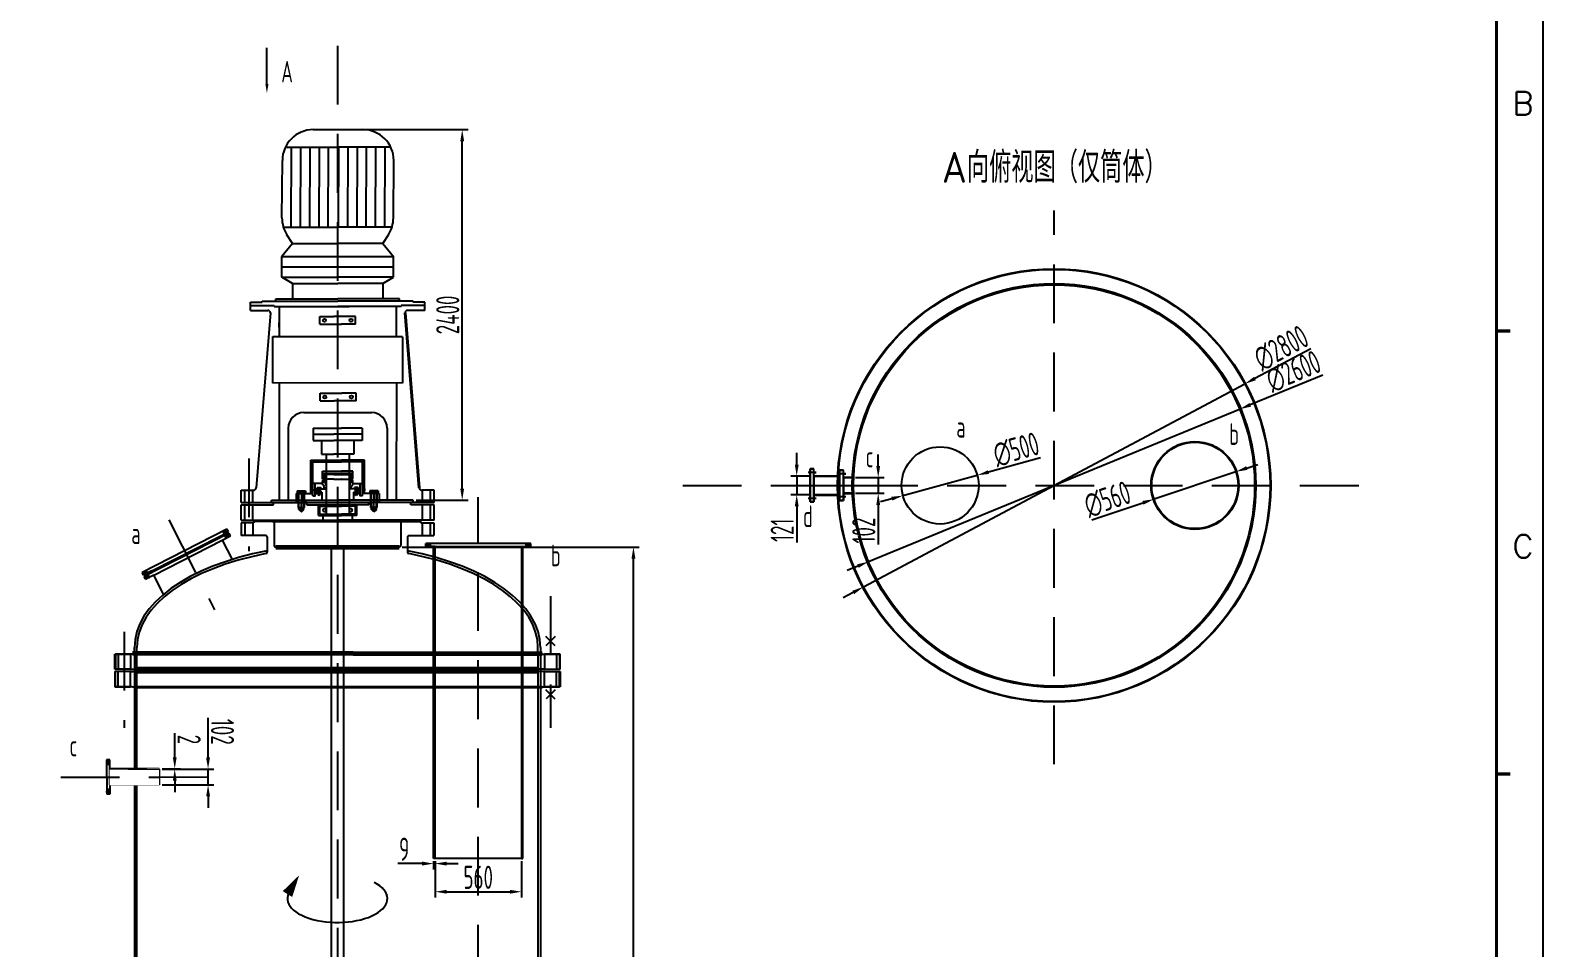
# Model space of a CAD drawing. Header units: millimetres. Extents: x 6802 to 7643, y 2128 to 2722.
# Drawn here: x 7316.4 to 7643.2, y 2387.7 to 2585.9 of the extents above; entities that cross this region are included whole.
import ezdxf

# ---------------------------------------------------------------- set-up
doc = ezdxf.new("R2010")
doc.units = ezdxf.units.MM
doc.set_wipeout_variables(frame=1)
doc.linetypes.add('DASHED', pattern=[19.05, 12.7, -6.35])
for name, color, linetype in [('0-Equipment', 7, 'Continuous'), ('4', 7, 'Continuous'), ('CENTER', 10, 'DASHED'), ('DLI', 5, 'Continuous'), ('INSTRUCTION', 50, 'Continuous'), ('图框内', 7, 'Continuous'), ('轮廓线', 7, 'Continuous')]:
    doc.layers.add(name, color=color, linetype=linetype)
for name, color, linetype, lineweight in [('一般线', 7, 'Continuous', 25), ('图框', 7, 'Continuous', 25), ('文字', 7, 'Continuous', 25), ('粗实线', 7, 'Continuous', 30)]:
    doc.layers.add(name, color=color, linetype=linetype, lineweight=lineweight)
doc.styles.add('5-gbcbig', font='gbenor.shx', dxfattribs={"width": 0.7, "height": 5, "bigfont": 'gbcbig.shx'})
doc.styles.add('5mm', font='geniso.shx', dxfattribs={"height": 5, "bigfont": 'gbcbig.shx'})
doc.styles.add('7-gbcbig', font='gbenor.shx', dxfattribs={"width": 0.7, "height": 7, "bigfont": 'gbcbig.shx'})
doc.styles.add('Romans', font='romans.shx')
doc.dimstyles.new('GBCBIG-1：30', dxfattribs={"dimtxt": 5, "dimasz": 2.5, "dimexe": 1.25, "dimexo": 0.625, "dimtad": 1, "dimdec": 0, "dimlfac": 30, "dimtxsty": '5-gbcbig', "dimcen": 2.5, "dimclrd": 256, "dimclrt": 256, "dimadec": 0, "dimazin": 0, "dimtfac": 1, "dimtdec": 0, "dimtmove": 0, "dimatfit": 3, "dimfxl": 0, "dimlwd": -1, "dimarcsym": 0})

# ---------------------------------------------------------------- blocks, each defined once
blk = doc.blocks.new('*D87')
at = {"layer": 'Defpoints', "color": 0, "transparency": 16777216}
for p in [(7382.77, 2564.4), (7409.73, 2564.4), (7399.15, 2484.38)]:
    blk.add_point(p, dxfattribs=at)
at = {"layer": 'DLI', "color": 0, "linetype": 'Continuous', "lineweight": -2, "transparency": 16777216}
for p, q in [((7383.39, 2564.4), (7410.98, 2564.4)), ((7399.78, 2484.38), (7410.98, 2484.38))]:
    blk.add_line(p, q, dxfattribs=at)
at = {"layer": 'DLI', "linetype": 'Continuous', "transparency": 16777216}
blk.add_line((7409.73, 2486.88), (7409.73, 2561.9), dxfattribs=at)
at = {"layer": 'DLI', "transparency": 16777216}
for points in [[(7409.31, 2561.9), (7410.14, 2561.9), (7409.73, 2564.4)], [(7409.31, 2486.88), (7410.14, 2486.88), (7409.73, 2484.38)]]:
    blk.add_solid(points, dxfattribs=at)
at = {"layer": 'DLI', "transparency": 16777216, "insert": (7406.6, 2524.39), "char_height": 5, "attachment_point": 5, "rotation": 90, "style": '5-gbcbig'}
blk.add_mtext('2400', dxfattribs=at)
blk = doc.blocks.new('*D88')
at = {"layer": 'Defpoints', "color": 0, "transparency": 16777216}
for p in [(7403.86, 2407.01), (7422.52, 2407.01), (7422.52, 2399.81)]:
    blk.add_point(p, dxfattribs=at)
at = {"layer": 'DLI', "color": 0, "linetype": 'Continuous', "lineweight": -2, "transparency": 16777216}
for p, q in [((7403.86, 2406.38), (7403.86, 2398.56)), ((7422.52, 2406.38), (7422.52, 2398.56))]:
    blk.add_line(p, q, dxfattribs=at)
at = {"layer": 'DLI', "linetype": 'Continuous', "transparency": 16777216}
blk.add_line((7406.36, 2399.81), (7420.02, 2399.81), dxfattribs=at)
at = {"layer": 'DLI', "transparency": 16777216}
for points in [[(7406.36, 2400.22), (7406.36, 2399.39), (7403.86, 2399.81)], [(7420.02, 2400.22), (7420.02, 2399.39), (7422.52, 2399.81)]]:
    blk.add_solid(points, dxfattribs=at)
at = {"layer": 'DLI', "transparency": 16777216, "insert": (7413.19, 2402.93), "char_height": 5, "attachment_point": 5, "style": '5-gbcbig'}
blk.add_mtext('560', dxfattribs=at)
blk = doc.blocks.new('*D89')
at = {"layer": 'Defpoints', "color": 0, "transparency": 16777216}
for p in [(7403.56, 2407.01), (7403.86, 2407.01), (7403.86, 2405.89)]:
    blk.add_point(p, dxfattribs=at)
at = {"layer": 'DLI', "linetype": 'Continuous', "transparency": 16777216}
for p, q in [((7401.06, 2405.89), (7395.82, 2405.89)), ((7403.86, 2405.89), (7403.56, 2405.89)), ((7406.36, 2405.89), (7408.86, 2405.89))]:
    blk.add_line(p, q, dxfattribs=at)
at = {"layer": 'DLI', "color": 0, "linetype": 'Continuous', "lineweight": -2, "transparency": 16777216}
for p, q in [((7403.56, 2406.38), (7403.56, 2404.64)), ((7403.86, 2406.38), (7403.86, 2404.64))]:
    blk.add_line(p, q, dxfattribs=at)
at = {"layer": 'DLI', "transparency": 16777216}
for points in [[(7401.06, 2406.31), (7401.06, 2405.47), (7403.56, 2405.89)], [(7406.36, 2406.31), (7406.36, 2405.47), (7403.86, 2405.89)]]:
    blk.add_solid(points, dxfattribs=at)
at = {"layer": 'DLI', "transparency": 16777216, "insert": (7397.19, 2409.01), "char_height": 5, "attachment_point": 5, "style": '5-gbcbig'}
blk.add_mtext('9', dxfattribs=at)
blk = doc.blocks.new('*D70')
at = {"layer": 'Defpoints', "color": 0, "transparency": 16777216}
for p in [(7396.1, 2474.26), (7446.73, 2474.26), (7382.77, 2272.25)]:
    blk.add_point(p, dxfattribs=at)
at = {"layer": 'DLI', "color": 0, "linetype": 'Continuous', "lineweight": -2, "transparency": 16777216}
for p, q in [((7396.73, 2474.26), (7447.98, 2474.26)), ((7383.39, 2272.25), (7447.98, 2272.25))]:
    blk.add_line(p, q, dxfattribs=at)
at = {"layer": 'DLI', "linetype": 'Continuous', "transparency": 16777216}
blk.add_line((7446.73, 2274.75), (7446.73, 2471.76), dxfattribs=at)
at = {"layer": 'DLI', "transparency": 16777216}
for points in [[(7446.31, 2471.76), (7447.15, 2471.76), (7446.73, 2474.26)], [(7446.31, 2274.75), (7447.15, 2274.75), (7446.73, 2272.25)]]:
    blk.add_solid(points, dxfattribs=at)
at = {"layer": 'DLI', "transparency": 16777216, "insert": (7443.6, 2373.26), "char_height": 5, "attachment_point": 5, "rotation": 90, "style": '5-gbcbig'}
blk.add_mtext('6060', dxfattribs=at)
blk = doc.blocks.new('*D71')
at = {"layer": 'Defpoints', "color": 0, "transparency": 16777216}
for p in [(7344.23, 2426.29), (7344.24, 2422.89), (7354.82, 2422.9)]:
    blk.add_point(p, dxfattribs=at)
at = {"layer": 'DLI', "linetype": 'Continuous', "transparency": 16777216}
for p, q in [((7354.81, 2428.8), (7354.8, 2437.4)), ((7354.82, 2422.9), (7354.81, 2426.3)), ((7354.82, 2420.4), (7354.82, 2417.9))]:
    blk.add_line(p, q, dxfattribs=at)
at = {"layer": 'DLI', "color": 0, "linetype": 'Continuous', "lineweight": -2, "transparency": 16777216}
for p, q in [((7344.86, 2426.29), (7356.06, 2426.31)), ((7344.86, 2422.89), (7356.07, 2422.91))]:
    blk.add_line(p, q, dxfattribs=at)
at = {"layer": 'DLI', "transparency": 16777216}
for points in [[(7355.23, 2428.81), (7354.39, 2428.8), (7354.81, 2426.3)], [(7355.24, 2420.41), (7354.4, 2420.4), (7354.82, 2422.9)]]:
    blk.add_solid(points, dxfattribs=at)
at = {"layer": 'DLI', "transparency": 16777216, "insert": (7357.93, 2434.35), "char_height": 5, "attachment_point": 5, "rotation": 270.072, "style": '5-gbcbig'}
blk.add_mtext('102', dxfattribs=at)
blk = doc.blocks.new('*D72')
at = {"layer": 'Defpoints', "color": 0, "transparency": 16777216}
for p in [(7344.23, 2426.36), (7344.23, 2426.29), (7347.61, 2426.3)]:
    blk.add_point(p, dxfattribs=at)
at = {"layer": 'DLI', "linetype": 'Continuous', "transparency": 16777216}
for p, q in [((7347.61, 2428.86), (7347.6, 2434.03)), ((7347.61, 2426.3), (7347.61, 2426.36)), ((7347.62, 2423.8), (7347.62, 2421.3))]:
    blk.add_line(p, q, dxfattribs=at)
at = {"layer": 'DLI', "color": 0, "linetype": 'Continuous', "lineweight": -2, "transparency": 16777216}
for p, q in [((7344.86, 2426.36), (7348.86, 2426.36)), ((7344.86, 2426.29), (7348.86, 2426.3))]:
    blk.add_line(p, q, dxfattribs=at)
at = {"layer": 'DLI', "transparency": 16777216}
for points in [[(7348.03, 2428.86), (7347.19, 2428.86), (7347.61, 2426.36)], [(7348.03, 2423.8), (7347.2, 2423.8), (7347.61, 2426.3)]]:
    blk.add_solid(points, dxfattribs=at)
at = {"layer": 'DLI', "transparency": 16777216, "insert": (7350.73, 2432.7), "char_height": 5, "attachment_point": 5, "rotation": 270.072, "style": '5-gbcbig'}
blk.add_mtext('2', dxfattribs=at)
blk = doc.blocks.new('*D75')
at = {"layer": 'Defpoints', "color": 0, "transparency": 16777216}
for p in [(7576.91, 2490.52), (7559.21, 2484.6)]:
    blk.add_point(p, dxfattribs=at)
at = {"layer": 'DLI', "linetype": 'Continuous', "transparency": 16777216}
for p, q in [((7576.91, 2490.52), (7559.21, 2484.6)), ((7579.28, 2491.31), (7581.65, 2492.1)), ((7545.81, 2480.13), (7556.83, 2483.81))]:
    blk.add_line(p, q, dxfattribs=at)
at = {"layer": 'DLI', "transparency": 16777216}
for points in [[(7579.15, 2491.71), (7579.41, 2490.92), (7576.91, 2490.52)], [(7556.7, 2484.21), (7556.97, 2483.42), (7559.21, 2484.6)]]:
    blk.add_solid(points, dxfattribs=at)
at = {"layer": 'DLI', "transparency": 16777216, "insert": (7549.14, 2484.54), "char_height": 5, "attachment_point": 5, "rotation": 18.475, "style": '5-gbcbig'}
blk.add_mtext('∅560', dxfattribs=at)
blk = doc.blocks.new('*D76')
at = {"layer": 'Defpoints', "color": 0, "transparency": 16777216}
for p in [(7521.03, 2489.77), (7504.96, 2485.36)]:
    blk.add_point(p, dxfattribs=at)
at = {"layer": 'DLI', "linetype": 'Continuous', "transparency": 16777216}
for p, q in [((7534.66, 2493.51), (7523.44, 2490.43)), ((7504.96, 2485.36), (7521.03, 2489.77)), ((7502.55, 2484.69), (7500.14, 2484.03))]:
    blk.add_line(p, q, dxfattribs=at)
at = {"layer": 'DLI', "transparency": 16777216}
for points in [[(7523.33, 2490.83), (7523.55, 2490.03), (7521.03, 2489.77)], [(7502.44, 2485.1), (7502.66, 2484.29), (7504.96, 2485.36)]]:
    blk.add_solid(points, dxfattribs=at)
at = {"layer": 'DLI', "transparency": 16777216, "insert": (7529.43, 2495.31), "char_height": 5, "attachment_point": 5, "rotation": 15.3478, "style": '5-gbcbig'}
blk.add_mtext('∅500', dxfattribs=at)
blk = doc.blocks.new('*D77')
at = {"layer": 'Defpoints', "color": 0, "transparency": 16777216}
for p in [(7577.71, 2504.02), (7497.54, 2471.1)]:
    blk.add_point(p, dxfattribs=at)
at = {"layer": 'DLI', "linetype": 'Continuous', "transparency": 16777216}
for p, q in [((7595.7, 2511.41), (7580.02, 2504.97)), ((7497.54, 2471.1), (7577.71, 2504.02)), ((7495.23, 2470.15), (7492.92, 2469.2))]:
    blk.add_line(p, q, dxfattribs=at)
at = {"layer": 'DLI', "transparency": 16777216}
for points in [[(7579.86, 2505.36), (7580.18, 2504.59), (7577.71, 2504.02)], [(7495.07, 2470.53), (7495.39, 2469.76), (7497.54, 2471.1)]]:
    blk.add_solid(points, dxfattribs=at)
at = {"layer": 'DLI', "transparency": 16777216, "insert": (7589.34, 2512.18), "char_height": 5, "attachment_point": 5, "rotation": 22.3295, "style": '5-gbcbig'}
blk.add_mtext('∅2600', dxfattribs=at)
blk = doc.blocks.new('*D78')
at = {"layer": 'Defpoints', "color": 0, "transparency": 16777216}
for p in [(7578.82, 2509.49), (7496.43, 2465.64)]:
    blk.add_point(p, dxfattribs=at)
at = {"layer": 'DLI', "linetype": 'Continuous', "transparency": 16777216}
for p, q in [((7593.09, 2517.08), (7581.03, 2510.66)), ((7496.43, 2465.64), (7578.82, 2509.49)), ((7494.22, 2464.46), (7492.02, 2463.29))]:
    blk.add_line(p, q, dxfattribs=at)
at = {"layer": 'DLI', "transparency": 16777216}
for points in [[(7580.83, 2511.03), (7581.22, 2510.29), (7578.82, 2509.49)], [(7494.03, 2464.83), (7494.42, 2464.09), (7496.43, 2465.64)]]:
    blk.add_solid(points, dxfattribs=at)
at = {"layer": 'DLI', "transparency": 16777216, "insert": (7586.69, 2517.22), "char_height": 5, "attachment_point": 5, "rotation": 28.0237, "style": '5-gbcbig'}
blk.add_mtext('∅2800', dxfattribs=at)
blk = doc.blocks.new('*D79')
at = {"layer": 'Defpoints', "color": 0, "transparency": 16777216}
for p in [(7494.06, 2489.25), (7494.06, 2485.86), (7499.62, 2485.86)]:
    blk.add_point(p, dxfattribs=at)
at = {"layer": 'DLI', "linetype": 'Continuous', "transparency": 16777216}
for p, q in [((7499.62, 2491.75), (7499.62, 2494.25)), ((7499.62, 2489.25), (7499.62, 2485.86)), ((7499.62, 2483.36), (7499.62, 2474.77))]:
    blk.add_line(p, q, dxfattribs=at)
at = {"layer": 'DLI', "color": 0, "linetype": 'Continuous', "lineweight": -2, "transparency": 16777216}
for p, q in [((7494.68, 2489.25), (7500.87, 2489.25)), ((7494.68, 2485.86), (7500.87, 2485.86))]:
    blk.add_line(p, q, dxfattribs=at)
at = {"layer": 'DLI', "transparency": 16777216}
for points in [[(7499.2, 2491.75), (7500.03, 2491.75), (7499.62, 2489.25)], [(7499.2, 2483.36), (7500.03, 2483.36), (7499.62, 2485.86)]]:
    blk.add_solid(points, dxfattribs=at)
at = {"layer": 'DLI', "transparency": 16777216, "insert": (7496.49, 2477.82), "char_height": 5, "attachment_point": 5, "rotation": 90, "style": '5-gbcbig'}
blk.add_mtext('102', dxfattribs=at)
blk = doc.blocks.new('*D80')
at = {"layer": 'Defpoints', "color": 0, "transparency": 16777216}
for p in [(7485.72, 2489.58), (7482.01, 2485.55), (7485.72, 2485.55)]:
    blk.add_point(p, dxfattribs=at)
at = {"layer": 'DLI', "linetype": 'Continuous', "transparency": 16777216}
for p, q in [((7482.01, 2492.08), (7482.01, 2494.58)), ((7482.01, 2489.58), (7482.01, 2485.55)), ((7482.01, 2483.05), (7482.01, 2475.22))]:
    blk.add_line(p, q, dxfattribs=at)
at = {"layer": 'DLI', "color": 0, "linetype": 'Continuous', "lineweight": -2, "transparency": 16777216}
for p, q in [((7485.09, 2489.58), (7480.76, 2489.58)), ((7485.09, 2485.55), (7480.76, 2485.55))]:
    blk.add_line(p, q, dxfattribs=at)
at = {"layer": 'DLI', "transparency": 16777216}
for points in [[(7481.59, 2492.08), (7482.43, 2492.08), (7482.01, 2489.58)], [(7481.59, 2483.05), (7482.43, 2483.05), (7482.01, 2485.55)]]:
    blk.add_solid(points, dxfattribs=at)
at = {"layer": 'DLI', "transparency": 16777216, "insert": (7478.88, 2477.88), "char_height": 5, "attachment_point": 5, "rotation": 90, "style": '5-gbcbig'}
blk.add_mtext('121', dxfattribs=at)

msp = doc.modelspace()

# ---------------------------------------------------------------- linework, layer by layer
at = {"linetype": 'Continuous'}
for p, q in [((7485.716, 2489.58), (7485.716, 2491.143)), ((7492.1, 2489.259), (7492.1, 2490.822))]:
    msp.add_line(p, q, dxfattribs=at)
for p, q in [((7485.716, 2489.58), (7485.716, 2489.647)), ((7485.716, 2489.647), (7490.867, 2489.647)), ((7492.1, 2489.259), (7492.1, 2489.326)), ((7492.1, 2489.326), (7494.06, 2489.326)), ((7485.716, 2485.55), (7485.716, 2485.484)), ((7485.716, 2485.484), (7490.865, 2485.484)), ((7492.1, 2485.863), (7492.1, 2485.796)), ((7492.1, 2485.796), (7494.057, 2485.796)), ((7381.435, 2474.241), (7381.435, 2290.585)), ((7384.101, 2474.241), (7384.101, 2290.585)), ((7403.558, 2407.007), (7403.558, 2474.375)), ((7422.524, 2474.375), (7422.591, 2474.375)), ((7422.824, 2407.007), (7422.824, 2474.375)), ((7338.901, 2451.251), (7338.901, 2452.585)), ((7338.901, 2451.251), (7338.901, 2293.918)), ((7339.435, 2451.251), (7339.168, 2451.251)), ((7339.435, 2293.918), (7339.435, 2452.585)), ((7426.101, 2451.251), (7426.101, 2452.585)), ((7426.101, 2451.251), (7426.101, 2295.251)), ((7426.101, 2451.251), (7426.635, 2451.251)), ((7426.635, 2452.585), (7426.635, 2451.251)), ((7426.635, 2451.251), (7426.635, 2295.251)), ((7403.858, 2407.007), (7403.558, 2407.007)), ((7422.524, 2407.007), (7422.824, 2407.007))]:
    msp.add_line(p, q)
for centre, radius in [((7537.624, 2487.561), 46.8), ((7537.624, 2487.561), 46.667), ((7537.624, 2487.561), 43.6), ((7537.624, 2487.561), 43.333), ((7568.057, 2487.561), 9.483), ((7568.057, 2487.561), 9.333), ((7512.996, 2487.561), 8.333)]:
    msp.add_circle(centre, radius)
for centre, start, end in [((7367.267, 2473.157), 280.79397, 360), ((7398.269, 2473.157), 180, 259.20603)]:
    msp.add_arc(centre, 0.333, start, end)
for major_axis, ratio, start_param, end_param in [((-43.867, 0), 0.506079, 5.065452, 6.2831853), ((-43.333, 0), 0.5, 5.0766736, 6.2831853), ((-43.867, 0), 0.506079, 3.1415927, 4.3593259), ((-43.333, 0), 0.5, 3.1415927, 4.3481044)]:
    msp.add_ellipse((7382.768, 2452.585), major_axis=major_axis, ratio=ratio, start_param=start_param, end_param=end_param)
at = {"layer": '0-Equipment'}
for p, q in [((7377.53, 2564.396), (7388.264, 2564.396)), ((7371.539, 2560.652), (7382.897, 2560.652)), ((7372.793, 2560.652), (7372.716, 2543.351)), ((7374.793, 2560.652), (7374.716, 2543.351)), ((7376.793, 2560.652), (7376.716, 2543.351)), ((7378.793, 2560.652), (7378.716, 2543.351)), ((7380.793, 2560.652), (7380.716, 2543.351)), ((7394.256, 2560.652), (7382.897, 2560.652)), ((7383.001, 2560.652), (7382.924, 2543.351)), ((7385.001, 2560.652), (7384.924, 2543.351)), ((7387.001, 2560.652), (7386.924, 2543.351)), ((7389.001, 2560.652), (7388.924, 2543.351)), ((7391.001, 2560.652), (7390.924, 2543.351)), ((7393.001, 2560.652), (7392.924, 2543.351)), ((7370.787, 2545.32), (7370.864, 2557.729)), ((7394.854, 2545.32), (7394.931, 2557.729)), ((7373.065, 2539.831), (7370.787, 2536.996)), ((7373.065, 2539.831), (7371.857, 2541.698)), ((7373.065, 2539.831), (7382.82, 2539.831)), ((7373.065, 2539.831), (7382.82, 2539.831)), ((7392.576, 2539.831), (7382.82, 2539.831)), ((7392.576, 2539.831), (7382.82, 2539.831)), ((7392.576, 2539.831), (7393.784, 2541.698)), ((7392.576, 2539.831), (7394.854, 2536.996)), ((7370.787, 2536.996), (7394.854, 2536.996)), ((7370.787, 2534.757), (7394.854, 2534.757)), ((7370.787, 2532.517), (7382.82, 2532.517)), ((7373.065, 2531.183), (7370.787, 2532.517)), ((7373.065, 2531.183), (7382.82, 2531.183)), ((7373.065, 2531.183), (7373.065, 2527.85)), ((7394.854, 2532.517), (7382.82, 2532.517)), ((7392.576, 2531.183), (7382.82, 2531.183)), ((7392.576, 2531.183), (7394.854, 2532.517)), ((7392.576, 2531.183), (7392.576, 2527.85)), ((7363.987, 2527.117), (7366.487, 2527.117)), ((7363.987, 2525.363), (7363.987, 2527.117)), ((7363.987, 2526.45), (7369.075, 2526.45)), ((7366.487, 2527.117), (7366.487, 2527.383)), ((7366.487, 2527.383), (7382.82, 2527.383)), ((7369.075, 2526.183), (7369.075, 2526.45)), ((7369.487, 2527.383), (7369.487, 2527.85)), ((7369.487, 2527.85), (7382.82, 2527.85)), ((7396.154, 2527.85), (7382.82, 2527.85)), ((7399.154, 2527.383), (7382.82, 2527.383)), ((7396.154, 2527.383), (7396.154, 2527.85)), ((7401.654, 2526.45), (7396.566, 2526.45)), ((7396.566, 2526.183), (7396.566, 2526.45)), ((7399.154, 2527.117), (7399.154, 2527.383)), ((7401.654, 2527.117), (7399.154, 2527.117)), ((7401.654, 2525.363), (7401.654, 2527.117)), ((7363.987, 2525.363), (7367.738, 2525.363)), ((7368.271, 2524.815), (7365.199, 2487.007)), ((7369.075, 2526.183), (7382.82, 2526.183)), ((7370.154, 2523.724), (7370.131, 2521.724)), ((7370.154, 2526.183), (7370.155, 2519.725)), ((7378.958, 2522.391), (7378.958, 2524.058)), ((7378.958, 2524.058), (7381.958, 2524.058)), ((7380.32, 2526.183), (7385.32, 2526.183)), ((7381.958, 2524.058), (7381.987, 2524.058)), ((7383.654, 2524.058), (7381.987, 2524.058)), ((7396.566, 2526.183), (7382.82, 2526.183)), ((7383.682, 2524.058), (7383.654, 2524.058)), ((7386.682, 2524.058), (7383.682, 2524.058)), ((7386.682, 2522.391), (7386.682, 2524.058)), ((7395.487, 2526.183), (7395.489, 2519.731)), ((7401.654, 2525.363), (7397.902, 2525.363)), ((7378.958, 2522.391), (7381.958, 2522.391)), ((7381.958, 2522.391), (7381.987, 2522.391)), ((7381.987, 2522.391), (7383.654, 2522.391)), ((7383.682, 2522.391), (7383.654, 2522.391)), ((7386.682, 2522.391), (7383.682, 2522.391)), ((7368.798, 2519.724), (7396.819, 2519.732)), ((7368.82, 2509.656), (7368.82, 2519.724)), ((7396.819, 2519.677), (7396.847, 2509.677)), ((7396.846, 2509.732), (7368.82, 2509.656)), ((7370.164, 2509.659), (7370.154, 2484.383)), ((7379.045, 2507.508), (7382.045, 2507.508)), ((7379.045, 2505.841), (7379.045, 2507.508)), ((7382.053, 2507.508), (7382.045, 2507.508)), ((7382.053, 2507.508), (7382.082, 2507.508)), ((7382.082, 2507.508), (7383.749, 2507.508)), ((7383.777, 2507.508), (7383.749, 2507.508)), ((7383.777, 2507.508), (7383.785, 2507.508)), ((7386.785, 2507.508), (7383.785, 2507.508)), ((7386.785, 2505.841), (7386.785, 2507.508)), ((7395.499, 2509.728), (7395.487, 2484.383)), ((7379.045, 2505.841), (7382.045, 2505.841)), ((7382.053, 2505.841), (7382.045, 2505.841)), ((7382.053, 2505.841), (7382.082, 2505.841)), ((7383.749, 2505.841), (7382.082, 2505.841)), ((7383.777, 2505.841), (7383.749, 2505.841)), ((7383.777, 2505.841), (7383.785, 2505.841)), ((7386.785, 2505.841), (7383.785, 2505.841)), ((7375.487, 2503.283), (7390.154, 2503.283)), ((7372.154, 2499.95), (7372.154, 2484.383)), ((7377.495, 2499.95), (7381.958, 2499.95)), ((7377.495, 2499.95), (7377.495, 2497.283)), ((7377.495, 2498.617), (7381.958, 2498.617)), ((7377.495, 2497.283), (7381.958, 2497.283)), ((7379.355, 2497.283), (7379.355, 2494.313)), ((7381.958, 2499.95), (7381.987, 2499.95)), ((7383.682, 2498.617), (7381.958, 2498.617)), ((7381.958, 2497.283), (7381.987, 2497.283)), ((7381.987, 2499.95), (7383.654, 2499.95)), ((7383.654, 2497.283), (7381.987, 2497.283)), ((7383.682, 2499.95), (7383.654, 2499.95)), ((7383.682, 2497.283), (7383.654, 2497.283)), ((7388.146, 2499.95), (7383.682, 2499.95)), ((7388.146, 2498.617), (7383.682, 2498.617)), ((7388.146, 2497.283), (7383.682, 2497.283)), ((7386.286, 2497.283), (7386.286, 2494.313)), ((7388.146, 2499.95), (7388.146, 2497.283)), ((7393.487, 2499.95), (7393.487, 2484.383)), ((7379.355, 2494.313), (7381.987, 2494.313)), ((7380.32, 2494.313), (7380.32, 2481.05)), ((7383.654, 2494.313), (7381.987, 2494.313)), ((7386.286, 2494.313), (7383.654, 2494.313)), ((7385.32, 2494.313), (7385.32, 2481.05)), ((7376.853, 2491.05), (7377.546, 2491.05)), ((7377.022, 2485.85), (7377.022, 2493.05)), ((7377.022, 2493.05), (7381.987, 2493.05)), ((7377.022, 2492.65), (7381.987, 2492.65)), ((7377.022, 2491.517), (7377.422, 2491.517)), ((7377.022, 2491.383), (7377.422, 2491.383)), ((7377.022, 2490.717), (7377.422, 2490.717)), ((7377.022, 2490.583), (7377.422, 2490.583)), ((7377.422, 2485.329), (7377.422, 2492.65)), ((7379.518, 2488.911), (7379.518, 2490.618)), ((7379.518, 2490.618), (7381.958, 2490.618)), ((7380.32, 2490.618), (7380.32, 2488.911)), ((7381.958, 2492.942), (7381.987, 2492.942)), ((7381.958, 2492.782), (7381.987, 2492.782)), ((7381.958, 2490.618), (7381.987, 2490.618)), ((7381.987, 2493.05), (7383.654, 2493.05)), ((7381.987, 2492.942), (7383.654, 2492.942)), ((7381.987, 2492.782), (7383.654, 2492.782)), ((7381.987, 2492.65), (7383.654, 2492.65)), ((7381.987, 2490.618), (7383.654, 2490.618)), ((7388.619, 2493.05), (7383.654, 2493.05)), ((7383.682, 2492.942), (7383.654, 2492.942)), ((7383.682, 2492.782), (7383.654, 2492.782)), ((7388.619, 2492.65), (7383.654, 2492.65)), ((7383.682, 2490.618), (7383.654, 2490.618)), ((7386.123, 2490.618), (7383.682, 2490.618)), ((7385.32, 2490.618), (7385.32, 2488.911)), ((7386.123, 2488.911), (7386.123, 2490.618)), ((7388.788, 2491.05), (7388.094, 2491.05)), ((7388.219, 2485.329), (7388.219, 2492.65)), ((7388.619, 2491.517), (7388.219, 2491.517)), ((7388.619, 2491.383), (7388.219, 2491.383)), ((7388.619, 2490.717), (7388.219, 2490.717)), ((7388.619, 2490.583), (7388.219, 2490.583)), ((7388.619, 2485.85), (7388.619, 2493.05)), ((7379.518, 2487.954), (7377.972, 2487.954)), ((7378.382, 2487.138), (7379.161, 2487.138)), ((7378.382, 2487.138), (7378.382, 2486.871)), ((7378.592, 2486.871), (7378.592, 2487.138)), ((7378.952, 2486.871), (7378.952, 2487.138)), ((7379.161, 2487.138), (7379.161, 2486.871)), ((7379.679, 2488.911), (7379.518, 2488.911)), ((7379.518, 2487.954), (7379.518, 2488.25)), ((7379.518, 2488.25), (7380.16, 2488.25)), ((7379.518, 2487.764), (7379.518, 2487.954)), ((7379.885, 2487.316), (7379.518, 2487.764)), ((7379.679, 2489.733), (7379.679, 2488.911)), ((7380.124, 2489.733), (7379.679, 2489.733)), ((7380.102, 2489.628), (7379.702, 2489.428)), ((7379.702, 2489.428), (7380.102, 2489.228)), ((7380.102, 2489.228), (7379.702, 2489.028)), ((7379.702, 2489.028), (7380.102, 2488.828)), ((7380.102, 2488.828), (7379.702, 2488.628)), ((7379.702, 2488.628), (7379.902, 2488.551)), ((7379.799, 2489.893), (7379.799, 2489.733)), ((7379.885, 2487.018), (7379.885, 2487.316)), ((7379.902, 2489.733), (7379.902, 2488.376)), ((7379.902, 2489.733), (7380.102, 2489.628)), ((7380.004, 2489.893), (7380.004, 2489.733)), ((7380.124, 2488.911), (7380.124, 2489.733)), ((7381.958, 2488.911), (7380.124, 2488.911)), ((7380.16, 2488.25), (7380.16, 2487.524)), ((7380.16, 2487.524), (7380.32, 2487.524)), ((7381.958, 2490.172), (7381.987, 2490.172)), ((7381.958, 2489.893), (7381.987, 2489.893)), ((7381.958, 2488.911), (7381.987, 2488.911)), ((7381.987, 2490.172), (7383.654, 2490.172)), ((7381.987, 2489.893), (7383.654, 2489.893)), ((7381.987, 2488.911), (7383.654, 2488.911)), ((7383.682, 2490.172), (7383.654, 2490.172)), ((7383.682, 2489.893), (7383.654, 2489.893)), ((7383.682, 2488.911), (7383.654, 2488.911)), ((7383.682, 2488.911), (7385.516, 2488.911)), ((7385.48, 2487.524), (7385.32, 2487.524)), ((7386.123, 2488.25), (7385.48, 2488.25)), ((7385.48, 2488.25), (7385.48, 2487.524)), ((7385.516, 2488.911), (7385.516, 2489.733)), ((7385.516, 2489.733), (7385.961, 2489.733)), ((7385.739, 2489.733), (7385.539, 2489.628)), ((7385.539, 2489.628), (7385.939, 2489.428)), ((7385.939, 2489.428), (7385.539, 2489.228)), ((7385.539, 2489.228), (7385.939, 2489.028)), ((7385.939, 2489.028), (7385.539, 2488.828)), ((7385.539, 2488.828), (7385.939, 2488.628)), ((7385.636, 2489.893), (7385.636, 2489.733)), ((7385.739, 2489.733), (7385.739, 2488.376)), ((7385.939, 2488.628), (7385.739, 2488.551)), ((7385.756, 2487.316), (7386.123, 2487.764)), ((7385.756, 2487.018), (7385.756, 2487.316)), ((7385.841, 2489.893), (7385.841, 2489.733)), ((7385.961, 2489.733), (7385.961, 2488.911)), ((7385.961, 2488.911), (7386.123, 2488.911)), ((7386.123, 2487.954), (7386.123, 2488.25)), ((7386.123, 2487.764), (7386.123, 2487.954)), ((7386.123, 2487.954), (7387.668, 2487.954)), ((7387.258, 2487.138), (7386.479, 2487.138)), ((7386.479, 2487.138), (7386.479, 2486.871)), ((7386.688, 2486.871), (7386.688, 2487.138)), ((7387.049, 2486.871), (7387.049, 2487.138)), ((7387.258, 2487.138), (7387.258, 2486.871)), ((7361.987, 2483.85), (7361.987, 2486.517)), ((7361.987, 2486.517), (7364.668, 2486.517)), ((7361.987, 2483.85), (7382.82, 2483.85)), ((7362.787, 2483.85), (7362.787, 2486.517)), ((7364.52, 2483.85), (7364.52, 2486.517)), ((7368.487, 2484.383), (7382.82, 2484.383)), ((7368.487, 2483.85), (7368.487, 2484.383)), ((7368.987, 2483.85), (7376.954, 2483.85)), ((7368.987, 2483.383), (7368.987, 2483.85)), ((7373.82, 2485.85), (7373.82, 2483.85)), ((7373.82, 2485.85), (7377.422, 2485.85)), ((7373.82, 2483.85), (7374.32, 2483.85)), ((7374.091, 2486.383), (7375.883, 2486.383)), ((7374.091, 2486.383), (7374.091, 2486.05)), ((7374.091, 2486.05), (7375.883, 2486.05)), ((7374.32, 2482.762), (7374.32, 2486.05)), ((7374.454, 2482.352), (7374.454, 2486.05)), ((7374.508, 2486.383), (7374.508, 2486.05)), ((7374.987, 2486.05), (7374.987, 2483.85)), ((7374.987, 2481.877), (7374.987, 2483.85)), ((7375.466, 2486.383), (7375.466, 2486.05)), ((7375.52, 2482.352), (7375.52, 2486.05)), ((7375.654, 2482.762), (7375.654, 2486.05)), ((7376.12, 2483.85), (7375.654, 2483.85)), ((7375.883, 2486.383), (7375.883, 2486.05)), ((7376.12, 2483.383), (7376.12, 2483.85)), ((7376.12, 2483.85), (7381.987, 2483.85)), ((7376.812, 2486.612), (7377.704, 2486.612)), ((7377.022, 2487.079), (7377.422, 2487.079)), ((7377.022, 2486.945), (7377.422, 2486.945)), ((7377.022, 2486.279), (7377.422, 2486.279)), ((7377.022, 2486.145), (7377.422, 2486.145)), ((7377.972, 2485.85), (7379.382, 2485.85)), ((7378.16, 2486.104), (7378.159, 2486.801)), ((7378.159, 2486.801), (7380.088, 2486.801)), ((7379.383, 2486.104), (7378.16, 2486.104)), ((7378.382, 2486.871), (7379.161, 2486.871)), ((7378.505, 2486.871), (7378.505, 2485.623)), ((7378.505, 2485.623), (7379.039, 2485.623)), ((7378.505, 2485.623), (7378.772, 2485.391)), ((7378.772, 2486.871), (7378.772, 2485.391)), ((7378.772, 2485.391), (7379.039, 2485.623)), ((7379.039, 2486.871), (7379.039, 2485.623)), ((7379.382, 2486.104), (7379.382, 2484.383)), ((7379.382, 2484.383), (7380.32, 2484.383)), ((7379.885, 2487.018), (7380.32, 2487.018)), ((7380.088, 2486.801), (7380.088, 2487.018)), ((7381.987, 2483.85), (7383.654, 2483.85)), ((7399.154, 2484.383), (7382.82, 2484.383)), ((7403.654, 2483.85), (7382.82, 2483.85)), ((7389.52, 2483.85), (7383.654, 2483.85)), ((7385.756, 2487.018), (7385.32, 2487.018)), ((7386.258, 2484.383), (7385.32, 2484.383)), ((7385.552, 2486.801), (7385.552, 2487.018)), ((7387.481, 2486.801), (7385.552, 2486.801)), ((7386.257, 2486.104), (7387.48, 2486.104)), ((7386.258, 2486.104), (7386.258, 2484.383)), ((7387.668, 2485.85), (7386.258, 2485.85)), ((7387.258, 2486.871), (7386.479, 2486.871)), ((7386.602, 2486.871), (7386.602, 2485.623)), ((7387.135, 2485.623), (7386.602, 2485.623)), ((7386.869, 2485.391), (7386.602, 2485.623)), ((7386.869, 2486.871), (7386.869, 2485.391)), ((7387.135, 2485.623), (7386.869, 2485.391)), ((7387.135, 2486.871), (7387.135, 2485.623)), ((7387.48, 2486.104), (7387.481, 2486.801)), ((7388.829, 2486.612), (7387.937, 2486.612)), ((7388.619, 2487.079), (7388.219, 2487.079)), ((7388.619, 2486.945), (7388.219, 2486.945)), ((7388.619, 2486.279), (7388.219, 2486.279)), ((7388.619, 2486.145), (7388.219, 2486.145)), ((7391.82, 2485.85), (7388.219, 2485.85)), ((7398.654, 2483.85), (7388.687, 2483.85)), ((7389.52, 2483.383), (7389.52, 2483.85)), ((7389.52, 2483.85), (7389.987, 2483.85)), ((7391.55, 2486.383), (7389.757, 2486.383)), ((7389.757, 2486.383), (7389.757, 2486.05)), ((7391.55, 2486.05), (7389.757, 2486.05)), ((7389.987, 2482.762), (7389.987, 2486.05)), ((7390.12, 2482.352), (7390.12, 2486.05)), ((7390.175, 2486.383), (7390.175, 2486.05)), ((7390.654, 2486.05), (7390.654, 2483.85)), ((7390.654, 2481.877), (7390.654, 2483.85)), ((7391.132, 2486.383), (7391.132, 2486.05)), ((7391.187, 2482.352), (7391.187, 2486.05)), ((7391.32, 2482.762), (7391.32, 2486.05)), ((7391.82, 2483.85), (7391.32, 2483.85)), ((7391.55, 2486.383), (7391.55, 2486.05)), ((7391.82, 2485.85), (7391.82, 2483.85)), ((7398.654, 2483.383), (7398.654, 2483.85)), ((7399.154, 2483.85), (7399.154, 2484.383)), ((7403.654, 2486.517), (7400.973, 2486.517)), ((7401.12, 2483.85), (7401.12, 2486.517)), ((7402.854, 2483.85), (7402.854, 2486.517)), ((7403.654, 2483.85), (7403.654, 2486.517)), ((7361.987, 2483.383), (7368.987, 2483.383)), ((7361.987, 2480.05), (7361.987, 2483.383)), ((7362.787, 2480.05), (7362.787, 2483.383)), ((7364.52, 2480.05), (7364.52, 2483.383)), ((7374.32, 2482.762), (7375.654, 2482.762)), ((7374.454, 2482.352), (7374.987, 2481.877)), ((7374.454, 2482.352), (7375.52, 2482.352)), ((7374.987, 2481.877), (7375.52, 2482.352)), ((7376.12, 2483.383), (7381.987, 2483.383)), ((7378.654, 2481.05), (7378.654, 2483.383)), ((7378.654, 2481.05), (7381.987, 2481.05)), ((7378.987, 2481.383), (7378.987, 2483.05)), ((7378.987, 2483.05), (7381.987, 2483.05)), ((7378.987, 2481.383), (7381.987, 2481.383)), ((7379.654, 2480.05), (7379.654, 2481.05)), ((7381.987, 2483.383), (7383.654, 2483.383)), ((7381.987, 2483.05), (7383.654, 2483.05)), ((7381.987, 2481.383), (7383.654, 2481.383)), ((7381.987, 2481.05), (7383.654, 2481.05)), ((7389.52, 2483.383), (7383.654, 2483.383)), ((7386.654, 2483.05), (7383.654, 2483.05)), ((7386.654, 2481.383), (7383.654, 2481.383)), ((7386.987, 2481.05), (7383.654, 2481.05)), ((7385.987, 2480.05), (7385.987, 2481.05)), ((7386.654, 2481.383), (7386.654, 2483.05)), ((7386.987, 2481.05), (7386.987, 2483.383)), ((7391.32, 2482.762), (7389.987, 2482.762)), ((7390.654, 2481.877), (7390.12, 2482.352)), ((7391.187, 2482.352), (7390.12, 2482.352)), ((7391.187, 2482.352), (7390.654, 2481.877)), ((7403.654, 2483.383), (7398.654, 2483.383)), ((7401.12, 2480.05), (7401.12, 2483.383)), ((7402.854, 2480.05), (7402.854, 2483.383)), ((7403.654, 2480.05), (7403.654, 2483.383)), ((7361.933, 2479.517), (7361.933, 2476.717)), ((7364.733, 2479.517), (7361.933, 2479.517)), ((7361.987, 2480.05), (7382.82, 2480.05)), ((7362.733, 2479.517), (7362.733, 2476.717)), ((7364.467, 2479.517), (7364.467, 2476.717)), ((7382.767, 2479.783), (7364.733, 2479.783)), ((7364.733, 2479.783), (7364.733, 2479.517)), ((7368.75, 2479.783), (7382.82, 2479.783)), ((7369.1, 2480.05), (7369.1, 2474.577)), ((7382.767, 2479.783), (7400.8, 2479.783)), ((7403.654, 2480.05), (7382.82, 2480.05)), ((7398.89, 2479.783), (7382.82, 2479.783)), ((7396.433, 2480.05), (7396.433, 2474.592)), ((7400.8, 2479.783), (7400.8, 2479.517)), ((7400.8, 2479.517), (7403.6, 2479.517)), ((7401.067, 2479.517), (7401.067, 2476.717)), ((7402.8, 2479.517), (7402.8, 2476.717)), ((7403.6, 2479.517), (7403.6, 2476.717)), ((7367.333, 2476.717), (7361.933, 2476.717)), ((7367.6, 2476.45), (7367.6, 2473.157)), ((7367.6, 2474.232), (7367.606, 2474.198)), ((7397.936, 2474.232), (7397.93, 2474.198)), ((7397.933, 2474.232), (7397.931, 2474.216)), ((7397.936, 2476.45), (7397.936, 2473.157)), ((7398.203, 2476.717), (7403.603, 2476.717)), ((7400.2, 2476.717), (7403.6, 2476.717)), ((7334.668, 2447.851), (7334.668, 2451.151)), ((7334.668, 2451.151), (7335.418, 2451.151)), ((7335.418, 2451.151), (7334.801, 2451.151)), ((7334.801, 2451.151), (7334.801, 2447.851)), ((7338.401, 2451.151), (7335.418, 2451.151)), ((7335.418, 2451.151), (7335.418, 2447.851)), ((7335.418, 2451.151), (7338.035, 2451.151)), ((7338.035, 2451.151), (7338.035, 2447.851)), ((7338.501, 2451.251), (7338.401, 2451.151)), ((7339.435, 2451.251), (7339.235, 2451.251)), ((7427.035, 2451.251), (7427.135, 2451.151)), ((7427.135, 2451.151), (7430.118, 2451.151)), ((7430.118, 2451.151), (7427.501, 2451.151)), ((7427.501, 2451.151), (7427.501, 2447.851)), ((7430.118, 2451.151), (7430.118, 2447.851)), ((7430.868, 2451.151), (7430.118, 2451.151)), ((7430.118, 2451.151), (7430.735, 2451.151)), ((7430.735, 2451.151), (7430.735, 2447.851)), ((7430.868, 2447.851), (7430.868, 2451.151)), ((7335.418, 2447.851), (7334.668, 2447.851)), ((7335.418, 2447.376), (7334.668, 2447.376)), ((7334.668, 2447.376), (7334.668, 2444.076)), ((7334.801, 2444.076), (7334.801, 2447.376)), ((7338.035, 2447.851), (7335.418, 2447.851)), ((7335.418, 2444.076), (7335.418, 2447.376)), ((7338.035, 2447.376), (7335.418, 2447.376)), ((7338.035, 2447.851), (7339.235, 2447.851)), ((7338.035, 2444.076), (7338.035, 2447.376)), ((7338.035, 2447.376), (7339.235, 2447.376)), ((7426.301, 2447.851), (7426.101, 2447.851)), ((7426.301, 2447.376), (7426.101, 2447.376)), ((7427.501, 2447.851), (7426.301, 2447.851)), ((7427.501, 2447.376), (7426.301, 2447.376)), ((7427.501, 2447.851), (7430.118, 2447.851)), ((7427.501, 2444.076), (7427.501, 2447.376)), ((7427.501, 2447.376), (7430.118, 2447.376)), ((7430.118, 2447.851), (7430.868, 2447.851)), ((7430.118, 2444.076), (7430.118, 2447.376)), ((7430.118, 2447.376), (7430.868, 2447.376)), ((7430.735, 2444.076), (7430.735, 2447.376)), ((7430.868, 2447.376), (7430.868, 2444.076)), ((7334.668, 2444.076), (7335.418, 2444.076)), ((7335.418, 2444.076), (7334.801, 2444.076)), ((7338.401, 2444.076), (7335.418, 2444.076)), ((7335.418, 2444.076), (7338.035, 2444.076)), ((7338.501, 2443.976), (7338.401, 2444.076)), ((7386.154, 2443.976), (7338.501, 2443.976)), ((7339.435, 2443.976), (7339.235, 2443.976)), ((7427.035, 2443.976), (7427.135, 2444.076)), ((7427.135, 2444.076), (7430.118, 2444.076)), ((7430.118, 2444.076), (7427.501, 2444.076)), ((7430.868, 2444.076), (7430.118, 2444.076)), ((7430.118, 2444.076), (7430.735, 2444.076))]:
    msp.add_line(p, q, dxfattribs=at)
at = {"layer": '0-Equipment', "lineweight": 40}
for p, q in [((7397.369, 2524.815), (7400.44, 2487.035)), ((7339.435, 2451.251), (7426.101, 2451.251)), ((7339.435, 2443.976), (7427.035, 2443.976))]:
    msp.add_line(p, q, dxfattribs=at)
at = {"layer": '0-Equipment', "lineweight": 60}
for p, q in [((7369.434, 2474.243), (7396.1, 2474.259)), ((7386.154, 2451.251), (7338.501, 2451.251)), ((7386.154, 2451.251), (7427.035, 2451.251)), ((7426.101, 2447.851), (7339.235, 2447.851)), ((7426.101, 2447.376), (7339.235, 2447.376))]:
    msp.add_line(p, q, dxfattribs=at)
at = {"layer": '0-Equipment'}
for points in [[(7371.084, 2543.351), (7382.82, 2543.351)], [(7394.556, 2543.351), (7382.82, 2543.351)], [(7370.787, 2532.517), (7370.787, 2536.996)], [(7394.854, 2532.517), (7394.854, 2536.996)], [(7381.958, 2492.782), (7380.017, 2492.782), (7380.017, 2492.942), (7381.958, 2492.942)], [(7383.682, 2492.782), (7385.623, 2492.782), (7385.623, 2492.942), (7383.682, 2492.942)], [(7377.422, 2485.329), (7377.972, 2485.329), (7377.972, 2487.954), (7377.422, 2487.954)], [(7380.24, 2487.524), (7380.24, 2488.376), (7379.518, 2488.376), (7379.518, 2488.551), (7380.32, 2488.551)], [(7381.958, 2489.893), (7379.653, 2489.893), (7379.653, 2490.172), (7381.958, 2490.172)], [(7383.682, 2489.893), (7385.988, 2489.893), (7385.988, 2490.172), (7383.682, 2490.172)], [(7385.4, 2487.524), (7385.4, 2488.376), (7386.123, 2488.376), (7386.123, 2488.551), (7385.32, 2488.551)], [(7388.219, 2485.329), (7387.668, 2485.329), (7387.668, 2487.954), (7388.219, 2487.954)]]:
    msp.add_lwpolyline(points, dxfattribs=at)
for centre in [(7379.958, 2523.224), (7385.682, 2523.224), (7380.045, 2506.674), (7385.785, 2506.674), (7379.987, 2482.217), (7385.654, 2482.217)]:
    msp.add_circle(centre, 0.333, dxfattribs=at)
for centre, radius, start, end in [((7377.53, 2557.729), 6.667, 90, 180), ((7388.264, 2557.729), 6.667, 0, 90), ((7377.454, 2545.32), 6.667, 180, 212.91156), ((7388.187, 2545.32), 6.667, 327.08844, 0), ((7367.738, 2524.83), 0.533, 358.37673, 90), ((7397.902, 2524.83), 0.533, 90, 181.62327), ((7375.487, 2499.95), 3.333, 90, 180), ((7390.154, 2499.95), 3.333, 0, 90), ((7364.667, 2487.05), 0.533, 268.05387, 355.35338), ((7400.973, 2487.05), 0.533, 181.62327, 270), ((7367.333, 2476.45), 0.267, 0, 90), ((7369.433, 2474.577), 0.333, 180, 270.03358), ((7396.1, 2474.592), 0.333, 270.03358, 0), ((7398.203, 2476.45), 0.267, 90, 180)]:
    msp.add_arc(centre, radius, start, end, dxfattribs=at)
at = {"layer": 'CENTER'}
for p, q in [((7382.768, 2582.518), (7382.768, 2247.438)), ((7537.624, 2427.352), (7537.624, 2546.938)), ((7363.654, 2493.41), (7363.654, 2473.355)), ((7457.389, 2487.565), (7605.197, 2487.565)), ((7487.173, 2487.565), (7505.548, 2487.565)), ((7413.191, 2379.938), (7413.191, 2485.056)), ((7346.329, 2480.103), (7356.23, 2460.673)), ((7428.825, 2463.614), (7428.825, 2435.206)), ((7336.711, 2455.943), (7336.711, 2435.206))]:
    msp.add_line(p, q, dxfattribs=at)
at = {"layer": 'INSTRUCTION', "linetype": 'Continuous'}
msp.add_line((7367.531, 2574.259), (7367.531, 2582.105), dxfattribs=at)
at = {"layer": 'INSTRUCTION'}
for p, q in [((7429.794, 2452.944), (7427.787, 2454.955)), ((7429.804, 2454.964), (7427.846, 2453.009)), ((7428.789, 2453.95), (7429.804, 2454.964)), ((7427.846, 2453.009), (7428.789, 2453.95)), ((7429.813, 2441.377), (7427.806, 2443.388)), ((7429.823, 2443.398), (7427.865, 2441.442)), ((7428.808, 2442.384), (7429.823, 2443.398))]:
    msp.add_line(p, q, dxfattribs=at)
msp.add_lwpolyline([(7374.499, 2403.381, 0, 2.398, 0), (7371.976, 2399.303, 2.398, 2.398, 0)], format="xyseb", dxfattribs=at)
msp.add_ellipse((7382.768, 2398.318), major_axis=(-10.8, 0), ratio=0.4760969, start_param=5.7822958, end_param=10.1740686, dxfattribs=at)
at = {"layer": 'INSTRUCTION', "linetype": 'Continuous'}
msp.add_solid([(7367.197, 2574.248), (7367.864, 2574.248), (7367.53, 2572.248)], dxfattribs=at)
at = {"layer": '一般线', "linetype": 'Continuous'}
for p, q in [((7486.206, 2490.362), (7484.454, 2490.362)), ((7485.716, 2490.362), (7486.206, 2490.362)), ((7492.591, 2490.041), (7490.839, 2490.041)), ((7492.1, 2490.041), (7492.591, 2490.041)), ((7486.206, 2484.769), (7484.454, 2484.769)), ((7492.591, 2485.081), (7490.839, 2485.081))]:
    msp.add_line(p, q, dxfattribs=at)
at = {"layer": '图框'}
msp.add_lwpolyline([(6802.209, 2722.236), (7643.209, 2722.236), (7643.209, 2128.236), (6802.209, 2128.236)], close=True, dxfattribs=at)
at = {"layer": '图框内', "const_width": 0.7}
for points in [[(7633.209, 2138.236), (7633.209, 2712.236)], [(7636.209, 2520.896), (7633.209, 2520.896)], [(7636.209, 2425.226), (7633.209, 2425.226)]]:
    msp.add_lwpolyline(points, dxfattribs=at)
at = {"layer": '粗实线', "linetype": 'Continuous'}
for p, q in [((7485.716, 2491.143), (7484.903, 2491.143)), ((7484.903, 2491.143), (7484.903, 2486.222)), ((7492.1, 2490.822), (7491.288, 2490.822)), ((7491.288, 2490.822), (7491.288, 2486.534)), ((7490.867, 2489.57), (7485.716, 2489.58)), ((7485.716, 2489.58), (7485.716, 2485.55)), ((7494.06, 2489.249), (7492.1, 2489.259)), ((7492.1, 2489.259), (7492.1, 2485.863)), ((7484.903, 2483.988), (7484.903, 2486.862)), ((7485.716, 2483.988), (7484.903, 2483.988)), ((7490.865, 2485.55), (7485.716, 2485.55)), ((7485.716, 2485.55), (7485.716, 2483.988)), ((7491.288, 2484.3), (7491.288, 2486.858)), ((7492.1, 2484.3), (7491.288, 2484.3)), ((7494.057, 2485.863), (7492.1, 2485.863)), ((7492.1, 2485.863), (7492.1, 2484.3))]:
    msp.add_line(p, q, dxfattribs=at)
at = {"layer": '轮廓线'}
for p, q in [((7358.897, 2478.124), (7340.543, 2468.772)), ((7357.418, 2476.622), (7359.2, 2477.53)), ((7358.45, 2476.799), (7358.006, 2477.67)), ((7358.303, 2477.822), (7358.606, 2477.228)), ((7358.903, 2477.379), (7358.6, 2477.973)), ((7359.2, 2477.53), (7358.897, 2478.124)), ((7359.341, 2477.253), (7340.987, 2467.9)), ((7342.627, 2469.086), (7357.418, 2476.622)), ((7343.071, 2468.214), (7357.862, 2475.751)), ((7357.862, 2475.751), (7359.644, 2476.659)), ((7357.862, 2475.751), (7359.998, 2471.56)), ((7358.753, 2476.205), (7358.45, 2476.799)), ((7358.747, 2476.95), (7359.05, 2476.356)), ((7359.347, 2476.507), (7359.044, 2477.101)), ((7359.644, 2476.659), (7359.341, 2477.253)), ((7401.858, 2474.375), (7401.858, 2475.042)), ((7424.524, 2475.042), (7401.858, 2475.042)), ((7403.858, 2474.375), (7401.858, 2474.375)), ((7401.858, 2474.375), (7402.191, 2474.375)), ((7402.191, 2474.375), (7402.191, 2475.042)), ((7402.191, 2475.042), (7402.524, 2475.042)), ((7402.524, 2475.042), (7402.524, 2474.375)), ((7402.524, 2474.375), (7402.858, 2474.375)), ((7402.858, 2474.375), (7402.858, 2475.042)), ((7403.858, 2407.007), (7403.858, 2474.375)), ((7403.858, 2474.375), (7422.524, 2474.375)), ((7422.524, 2474.375), (7422.524, 2407.007)), ((7422.524, 2474.375), (7424.524, 2474.375)), ((7423.524, 2474.375), (7423.524, 2475.042)), ((7423.858, 2475.042), (7423.858, 2474.375)), ((7424.191, 2474.375), (7424.191, 2475.042)), ((7424.524, 2474.375), (7424.524, 2475.042)), ((7340.845, 2468.178), (7340.543, 2468.772)), ((7340.84, 2468.923), (7341.137, 2469.075)), ((7341.142, 2468.329), (7340.84, 2468.923)), ((7342.627, 2469.086), (7340.845, 2468.178)), ((7340.845, 2468.178), (7341.142, 2468.329)), ((7341.289, 2467.306), (7340.987, 2467.9)), ((7341.137, 2469.075), (7341.439, 2468.481)), ((7341.284, 2468.052), (7341.581, 2468.203)), ((7341.586, 2467.458), (7341.284, 2468.052)), ((7343.071, 2468.214), (7341.289, 2467.306)), ((7341.878, 2468.354), (7341.434, 2469.226)), ((7341.439, 2468.481), (7341.736, 2468.632)), ((7341.581, 2468.203), (7341.883, 2467.609)), ((7342.18, 2467.76), (7341.878, 2468.354)), ((7341.883, 2467.609), (7342.18, 2467.76)), ((7345.197, 2464.043), (7343.071, 2468.214)), ((7341.289, 2467.306), (7341.586, 2467.458)), ((7333.563, 2428.278), (7332.897, 2428.277)), ((7332.897, 2428.277), (7332.906, 2420.877)), ((7333.566, 2426.278), (7333.563, 2428.278)), ((7333.564, 2427.945), (7332.897, 2427.944)), ((7332.898, 2427.61), (7333.564, 2427.611)), ((7333.565, 2427.278), (7332.898, 2427.277)), ((7333.566, 2426.278), (7344.233, 2426.291)), ((7333.57, 2422.878), (7333.566, 2426.278)), ((7344.233, 2426.291), (7344.237, 2422.891)), ((7333.571, 2421.878), (7332.905, 2421.877)), ((7344.237, 2422.891), (7333.57, 2422.878)), ((7333.57, 2422.878), (7333.573, 2420.878)), ((7333.572, 2421.545), (7333.571, 2421.878)), ((7332.905, 2421.544), (7333.572, 2421.545)), ((7332.906, 2421.21), (7332.905, 2421.544)), ((7333.572, 2421.211), (7332.906, 2421.21)), ((7333.573, 2420.878), (7332.906, 2420.877)), ((7333.573, 2420.878), (7333.572, 2421.211)), ((7422.524, 2407.007), (7403.858, 2407.007))]:
    msp.add_line(p, q, dxfattribs=at)

# ---------------------------------------------------------------- texts
at = {"layer": '4', "linetype": 'Continuous', "style": '5mm'}
msp.add_text('A向俯视图（仅筒体）', height=6.6667, dxfattribs=at).set_placement((7513.388, 2552.928))
at = {"layer": 'INSTRUCTION', "lineweight": 25, "ltscale": 0.3, "insert": (7370.63, 2579.266), "char_height": 4.6667, "attachment_point": 1, "style": '7-gbcbig'}
msp.add_mtext_dynamic_manual_height_columns('A ', width=9.9183, gutter_width=10, heights=[0], dxfattribs=at)
at = {"layer": 'INSTRUCTION', "attachment_point": 1, "style": '7-gbcbig'}
for s, insert, char_height in [('a', (7516.506, 2502.548), 4.667), ('b ', (7575.499, 2500.98), 4.6667), ('c', (7496.903, 2496.128), 4.667), ('d', (7483.389, 2483.219), 4.667), ('a', (7338.239, 2479.574), 4.667), ('b', (7428.925, 2474.758), 4.667)]:
    msp.add_mtext_dynamic_manual_height_columns(s, width=4.80574, gutter_width=8.333, heights=[0], dxfattribs=dict(at, insert=insert, char_height=char_height))
at = {"layer": 'INSTRUCTION', "insert": (7324.88, 2433.707), "char_height": 4.667, "attachment_point": 1, "rotation": 0.072, "style": '7-gbcbig'}
msp.add_mtext_dynamic_manual_height_columns('c', width=4.80574, gutter_width=8.333, heights=[0], dxfattribs=at)
at = {"layer": '文字', "char_height": 5, "width": 22.04626, "attachment_point": 1, "style": 'Romans'}
for s, insert in [('B', (7636.712, 2572.581)), ('C', (7636.712, 2476.911))]:
    msp.add_mtext(s, dxfattribs=dict(at, insert=insert))

# ---------------------------------------------------------------- dimensions: what is measured, and where the dimension line sits
at = {"layer": 'DLI'}
for base, p1, p2, picture, middle in [((7409.726, 2564.396), (7399.154, 2484.383), (7382.768, 2564.396), '*D87', (7406.601, 2524.39)), ((7482.009, 2485.55), (7485.716, 2489.58), (7485.716, 2485.55), '*D80', (7478.884, 2477.884)), ((7499.617, 2485.863), (7494.057, 2489.249), (7494.057, 2485.863), '*D79', (7496.492, 2477.817)), ((7446.728, 2474.259), (7382.768, 2272.251), (7396.1, 2474.259), '*D70', (7443.603, 2373.255))]:
    dim = msp.add_linear_dim(base=base, p1=p1, p2=p2, angle=90, dimstyle='GBCBIG-1：30', dxfattribs=at)
    dim.commit()
    dim.dimension.update_dxf_attribs({"geometry": picture, "text_midpoint": middle})
for p1, p2, picture, middle in [((7496.429, 2465.635), (7578.819, 2509.487), '*D78', (7586.695, 2517.218)), ((7504.96, 2485.355), (7521.032, 2489.767), '*D76', (7529.428, 2495.311)), ((7576.91, 2490.519), (7559.205, 2484.603), '*D75', (7549.144, 2484.537))]:
    dim = msp.add_diameter_dim_2p(p1=p1, p2=p2, dimstyle='GBCBIG-1：30', dxfattribs=at)
    dim.commit()
    dim.dimension.update_dxf_attribs({"geometry": picture, "text_midpoint": middle})
dim = msp.add_diameter_dim_2p(p1=(7497.54, 2471.097), p2=(7577.708, 2504.025), dimstyle='GBCBIG-1：30', dxfattribs=at)
dim.commit()
dim.dimension.update_dxf_attribs({"geometry": '*D77', "text_midpoint": (7590.531, 2509.291), "dimtype": 163})
dim = msp.add_linear_dim(base=(7403.858, 2405.889), p1=(7403.558, 2407.007), p2=(7403.858, 2407.007), dimstyle='GBCBIG-1：30', dxfattribs=at)
dim.commit()
dim.dimension.update_dxf_attribs({"geometry": '*D89', "text_midpoint": (7397.19, 2405.889), "dimtype": 160})
dim = msp.add_linear_dim(base=(7422.524, 2399.808), p1=(7403.858, 2407.007), p2=(7422.524, 2407.007), dimstyle='GBCBIG-1：30', dxfattribs=at)
dim.commit()
dim.dimension.update_dxf_attribs({"geometry": '*D88', "text_midpoint": (7413.191, 2402.933)})

# ---------------------------------------------------------------- next in the draw order: wipeouts: each hides what was drawn before it
msp.add_wipeout([(7333.566, 2426.278), (7344.233, 2426.291), (7344.237, 2422.891), (7333.57, 2422.878)])

# ---------------------------------------------------------------- next in the draw order: linework, layer by layer
for p, q in [((7344.232, 2426.358), (7333.566, 2426.345)), ((7344.233, 2426.291), (7344.232, 2426.358))]:
    msp.add_line(p, q)
at = {"layer": 'CENTER'}
msp.add_line((7322.998, 2424.565), (7360.91, 2424.597), dxfattribs=at)

# ---------------------------------------------------------------- next in the draw order: wipeouts: each hides what was drawn before it
msp.add_wipeout([(7333.57, 2422.811), (7333.57, 2422.878), (7344.237, 2422.891), (7344.237, 2422.825)])

# ---------------------------------------------------------------- next in the draw order: wipeouts: each hides what was drawn before it
msp.add_wipeout([(7333.566, 2426.345), (7333.566, 2426.278), (7344.233, 2426.291), (7344.232, 2426.358)])

# ---------------------------------------------------------------- next in the draw order: dimensions: what is measured, and where the dimension line sits
at = {"layer": 'DLI'}
for base, p1, p2, picture, middle in [((7354.818, 2422.905), (7344.233, 2426.291), (7344.237, 2422.891), '*D71', (7354.804, 2434.351)), ((7347.614, 2426.296), (7344.232, 2426.358), (7344.233, 2426.291), '*D72', (7347.606, 2432.695))]:
    dim = msp.add_linear_dim(base=base, p1=p1, p2=p2, angle=90.072, dimstyle='GBCBIG-1：30', dxfattribs=at)
    dim.commit()
    dim.dimension.update_dxf_attribs({"geometry": picture, "text_midpoint": middle, "dimtype": 160})

doc.saveas('drawing.dxf')
